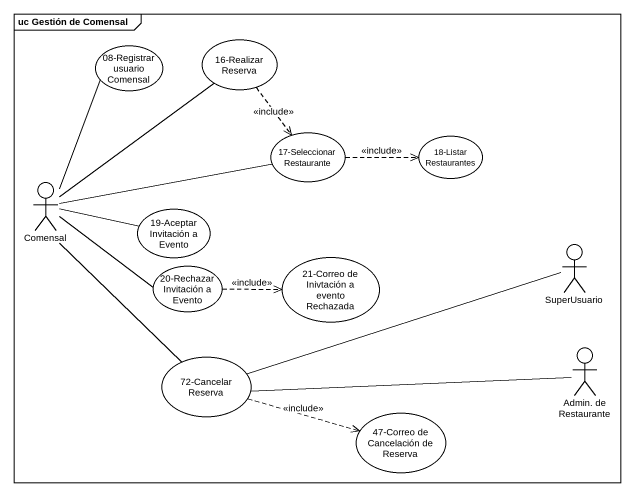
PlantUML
@startuml
mainframe uc Gestión de Comensal
usecase "08-Registrar usuario Comensal" as u08_Registrar_usuario
usecase "16-Realizar Reserva" as u16_Realizar_Reserva
usecase "17-Seleccionar Restaurante" as u17_Seleccionar_Restaurante
usecase "18-Listar Restaurantes" as u18_Listar_Restaurantes
actor Comensal
usecase "19-Aceptar Invitación a Evento" as u19_Aceptar_Invitación_a
usecase "20-Rechazar Invitación a Evento" as u20_Rechazar_Invitación_a
usecase "21-Correo de Inivtación a evento Rechazada" as u21_Correo_de_Inivtación_a
actor SuperUsuario
usecase "72-Cancelar Reserva" as u72_Cancelar_Reserva
actor "Admin. de Restaurante" as Admin_de_Restaurante
usecase "47-Correo de Cancelación de Reserva" as u47_Correo_de_Cancelación_de
u16_Realizar_Reserva ..> u17_Seleccionar_Restaurante : <<include>>
u17_Seleccionar_Restaurante .right.> u18_Listar_Restaurantes : <<include>>
Comensal -up- u08_Registrar_usuario
Comensal -up- u16_Realizar_Reserva
Comensal -right- u17_Seleccionar_Restaurante
Comensal -right- u19_Aceptar_Invitación_a
Comensal -right- u20_Rechazar_Invitación_a
Comensal -- u72_Cancelar_Reserva
u20_Rechazar_Invitación_a .right.> u21_Correo_de_Inivtación_a : <<include>>
SuperUsuario -left- u72_Cancelar_Reserva
u72_Cancelar_Reserva .right.> u47_Correo_de_Cancelación_de : <<include>>
Admin_de_Restaurante -left- u72_Cancelar_Reserva
@enduml
